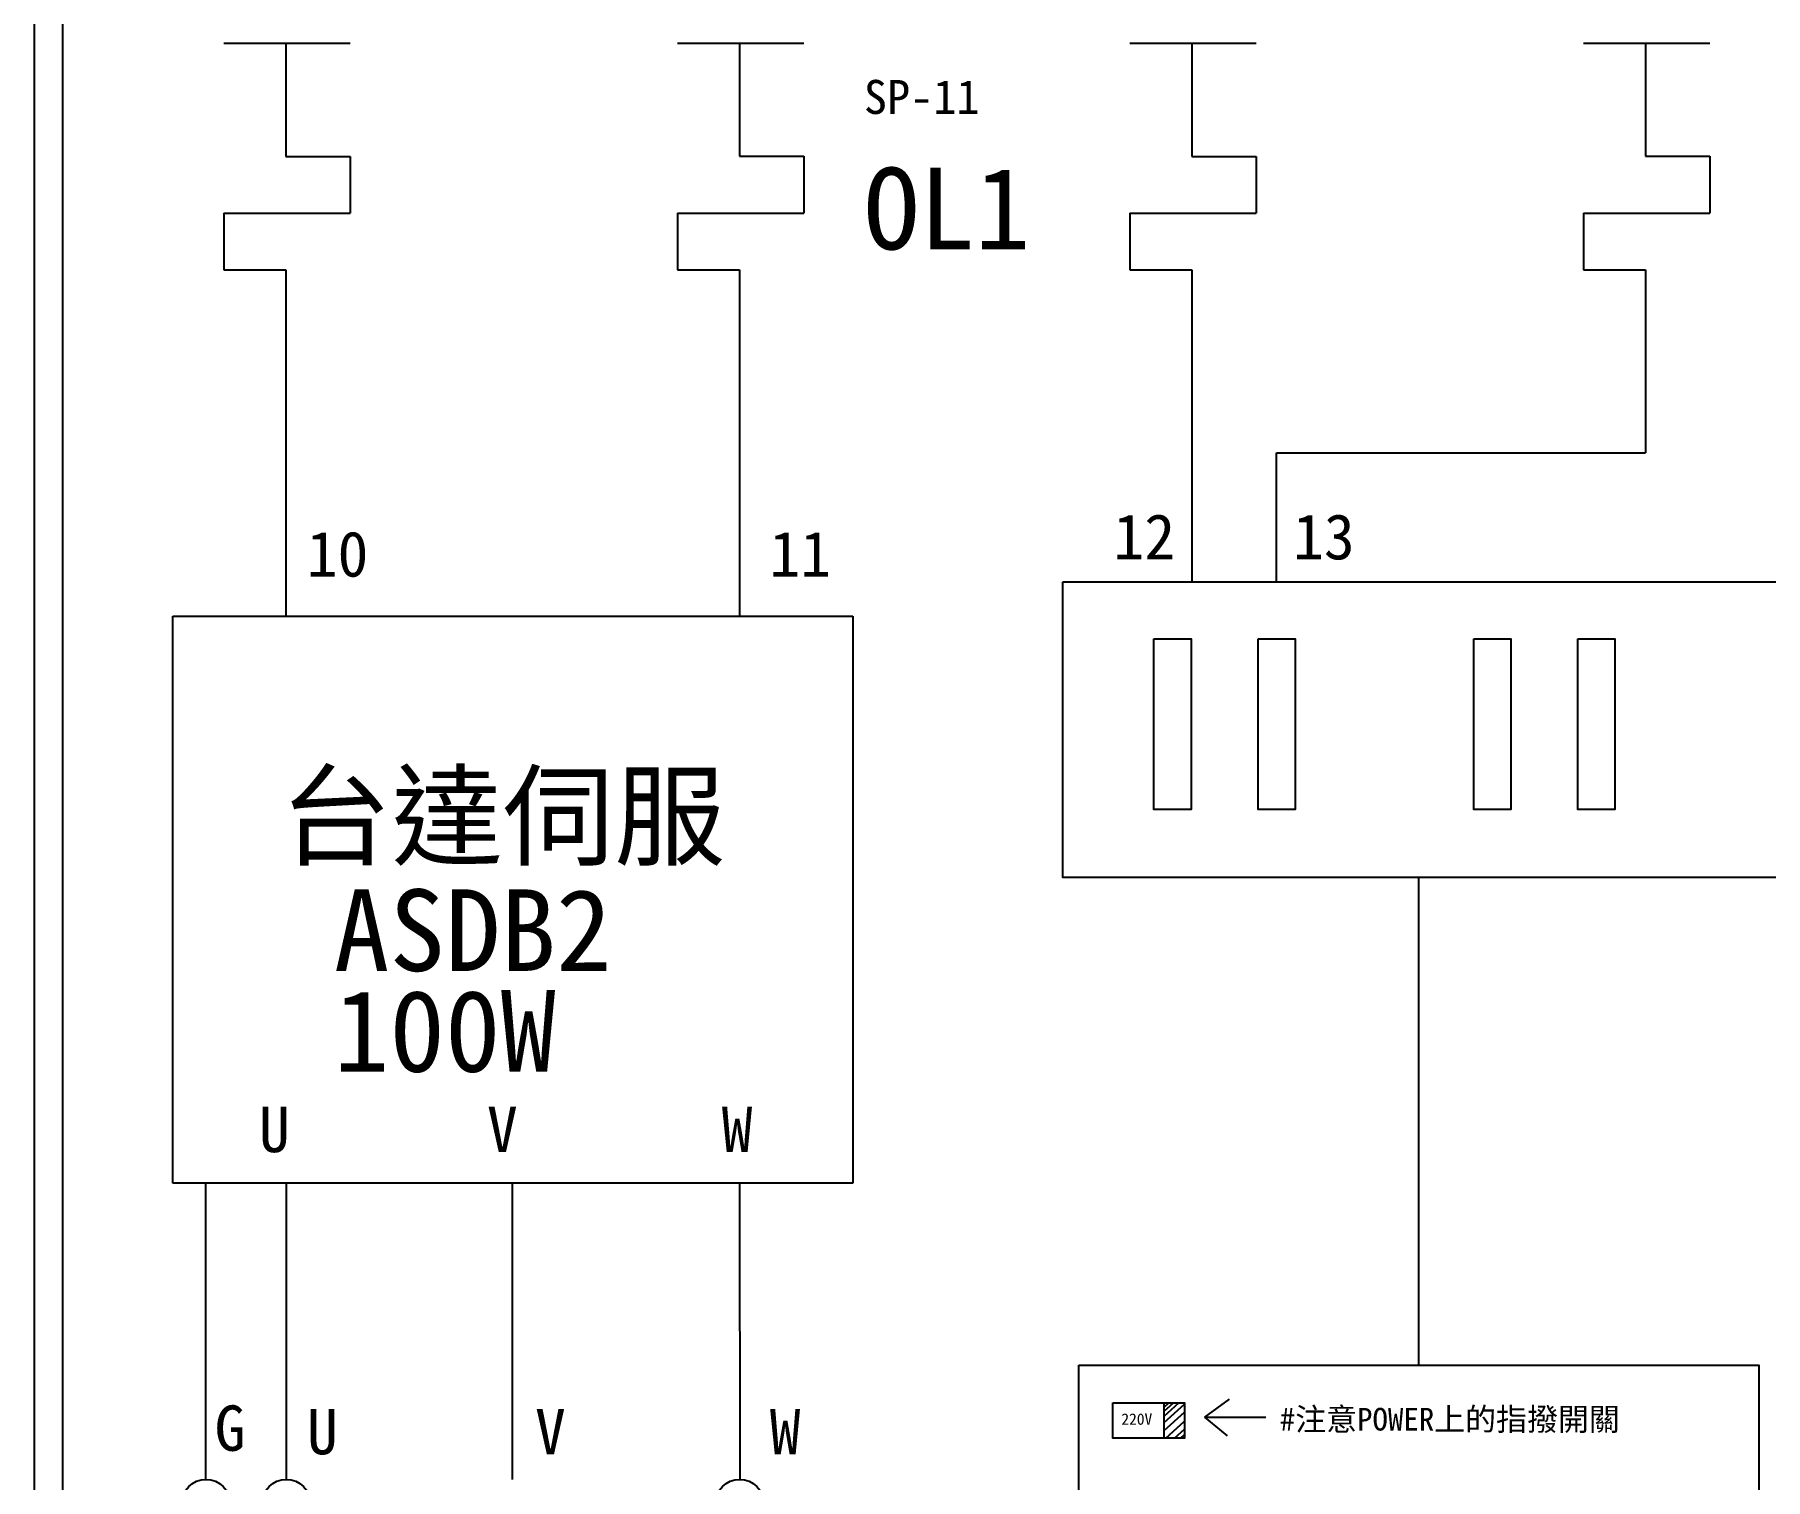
# Model space of a CAD drawing. Extents: x 10 to 297, y 3 to 207.
# Drawn here: x 10 to 86.3, y 57.4 to 121.1 of the extents above; entities that cross this region are included whole.
import ezdxf

# ---------------------------------------------------------------- set-up
doc = ezdxf.new("R2010")
doc.units = 0
doc.layers.get('0').update_dxf_attribs({"linetype": 'CONTINUOUS'})
doc.layers.add('圖框層', color=7, linetype='CONTINUOUS')
doc.layers.add('標尺寸層', color=3, linetype='CONTINUOUS')
doc.styles.add('STSL', font='kaiu.ttf')

msp = doc.modelspace()

# ---------------------------------------------------------------- linework, layer by layer
for p, q in [((41.08, 120.701), (41.081, 115.708)), ((81.037, 120.701), (81.039, 115.708)), ((41.093, 70.429), (41.098, 57.361))]:
    msp.add_line(p, q)
for centre in [(17.557, 56.29), (21.098, 56.29), (41.098, 56.29)]:
    msp.add_circle(centre, 1.071)
at = {"layer": '圖框層', "color": 7}
for p, q in [((10, 3), (10, 206.969)), ((11.25, 4.25), (11.25, 205.719))]:
    msp.add_line(p, q, dxfattribs=at)
at = {"layer": '標尺寸層', "color": 7}
for p, q in [((18.351, 120.701), (23.919, 120.701)), ((21.08, 120.701), (21.081, 115.701)), ((38.351, 120.701), (43.919, 120.701)), ((58.309, 120.701), (63.876, 120.701)), ((61.037, 120.701), (61.039, 115.701)), ((78.309, 120.701), (83.876, 120.701)), ((21.081, 115.701), (23.919, 115.701)), ((23.919, 115.701), (23.919, 113.201)), ((41.081, 115.708), (43.919, 115.708)), ((43.919, 115.708), (43.919, 113.208)), ((61.039, 115.701), (63.876, 115.701)), ((63.876, 115.701), (63.876, 113.201)), ((81.039, 115.708), (83.876, 115.708)), ((83.876, 115.708), (83.876, 113.208)), ((18.351, 113.201), (23.919, 113.201)), ((18.351, 113.201), (18.351, 110.701)), ((38.351, 113.208), (43.919, 113.208)), ((38.351, 113.208), (38.351, 110.708)), ((58.309, 113.201), (63.876, 113.201)), ((58.309, 113.201), (58.309, 110.701)), ((78.309, 113.208), (83.876, 113.208)), ((78.309, 113.208), (78.309, 110.708)), ((18.351, 110.701), (21.083, 110.701)), ((21.083, 110.701), (21.086, 95.424)), ((38.351, 110.708), (41.083, 110.708)), ((41.083, 110.708), (41.088, 95.431)), ((58.309, 110.701), (61.04, 110.701)), ((61.04, 110.701), (61.043, 96.941)), ((78.309, 110.708), (81.04, 110.708)), ((81.04, 110.708), (81.043, 102.63)), ((64.775, 102.625), (81.043, 102.63)), ((64.775, 96.941), (64.775, 102.625)), ((16.092, 95.422), (41.083, 95.431)), ((16.092, 70.422), (16.092, 95.422)), ((41.083, 95.431), (46.083, 95.431)), ((46.083, 95.431), (46.083, 70.431)), ((71.045, 62.396), (71.045, 83.897)), ((21.092, 70.422), (16.092, 70.422)), ((17.557, 57.361), (17.557, 70.422)), ((46.083, 70.431), (21.092, 70.422)), ((21.093, 70.422), (21.098, 57.361)), ((31.083, 57.357), (31.078, 70.426)), ((56.049, 37.396), (56.049, 62.396)), ((56.049, 62.396), (86.04, 62.396)), ((86.04, 62.405), (86.04, 37.405)), ((59.815, 59.181), (59.815, 60.736)), ((59.815, 60.552), (60.02, 60.736)), ((59.815, 60.372), (60.221, 60.736)), ((59.815, 60.154), (60.462, 60.736)), ((59.815, 59.866), (60.72, 60.679)), ((59.815, 59.513), (60.72, 60.327)), ((62.679, 60.9), (61.594, 60.098)), ((59.884, 59.181), (60.72, 59.932)), ((60.274, 59.181), (60.72, 59.582)), ((61.594, 60.098), (62.598, 59.274)), ((61.594, 60.098), (64.293, 60.098)), ((60.537, 59.181), (60.72, 59.346))]:
    msp.add_line(p, q, dxfattribs=at)
for points in [[(55.35, 96.941), (168.174, 96.941), (168.174, 83.897), (55.35, 83.897)], [(59.367, 94.425), (61, 94.425), (61, 86.897), (59.367, 86.897)], [(63.959, 94.425), (65.592, 94.425), (65.592, 86.897), (63.959, 86.897)], [(73.469, 94.425), (75.102, 94.425), (75.102, 86.897), (73.469, 86.897)], [(78.061, 94.425), (79.694, 94.425), (79.694, 86.897), (78.061, 86.897)], [(57.546, 60.736), (60.72, 60.736), (60.72, 59.181), (57.546, 59.181)]]:
    msp.add_lwpolyline(points, close=True, dxfattribs=at)

# ---------------------------------------------------------------- texts
at = {"layer": '圖框層', "color": 4, "style": 'STSL'}
for s, height, p in [('SP-11', 1.5, (46.571, 117.576)), ('OL1', 3.6, (46.571, 111.605)), ('12', 2, (57.579, 97.932)), ('13', 2, (65.499, 97.932)), ('10', 2, (21.999, 97.171)), ('11', 2, (42.407, 97.171)), ('台達伺服', 3.6, (20.828, 84.815)), ('ASDB2', 3.6, (23.199, 79.781)), ('100W', 3.6, (23.199, 75.338)), ('U', 2, (19.893, 71.792)), ('V', 2, (29.949, 71.792)), ('W', 2, (40.301, 71.792)), ('G', 2, (17.938, 58.621)), ('U', 2, (22.012, 58.468)), ('V', 2, (32.068, 58.468)), ('W', 2, (42.42, 58.468)), ('#注意POWER上的指撥開關', 1, (64.916, 59.514)), ('220V', 0.5, (57.93, 59.769))]:
    msp.add_text(s, height=height, dxfattribs=at).set_placement(p)

doc.saveas('drawing.dxf')
